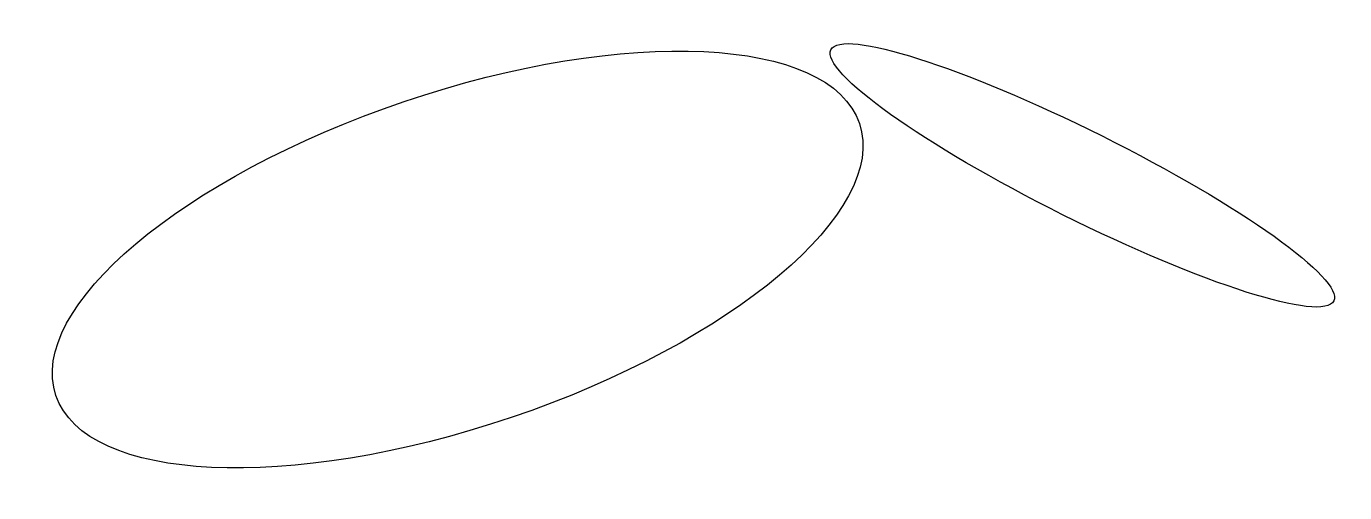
# Model space of a CAD drawing. Header units: millimetres. Extents: x 1422 to 4677, y 937 to 2088.
import ezdxf

# ---------------------------------------------------------------- set-up
doc = ezdxf.new("R2010")
doc.units = ezdxf.units.MM

msp = doc.modelspace()

# ---------------------------------------------------------------- linework, layer by layer
for centre, major_axis, ratio in [((2487.1, 1512.6), (991.8, 335.7), 0.393372), ((4029.2, 1720.4), (620.7, -310.1), 0.15667)]:
    msp.add_ellipse(centre, major_axis=major_axis, ratio=ratio)

doc.saveas('drawing.dxf')
